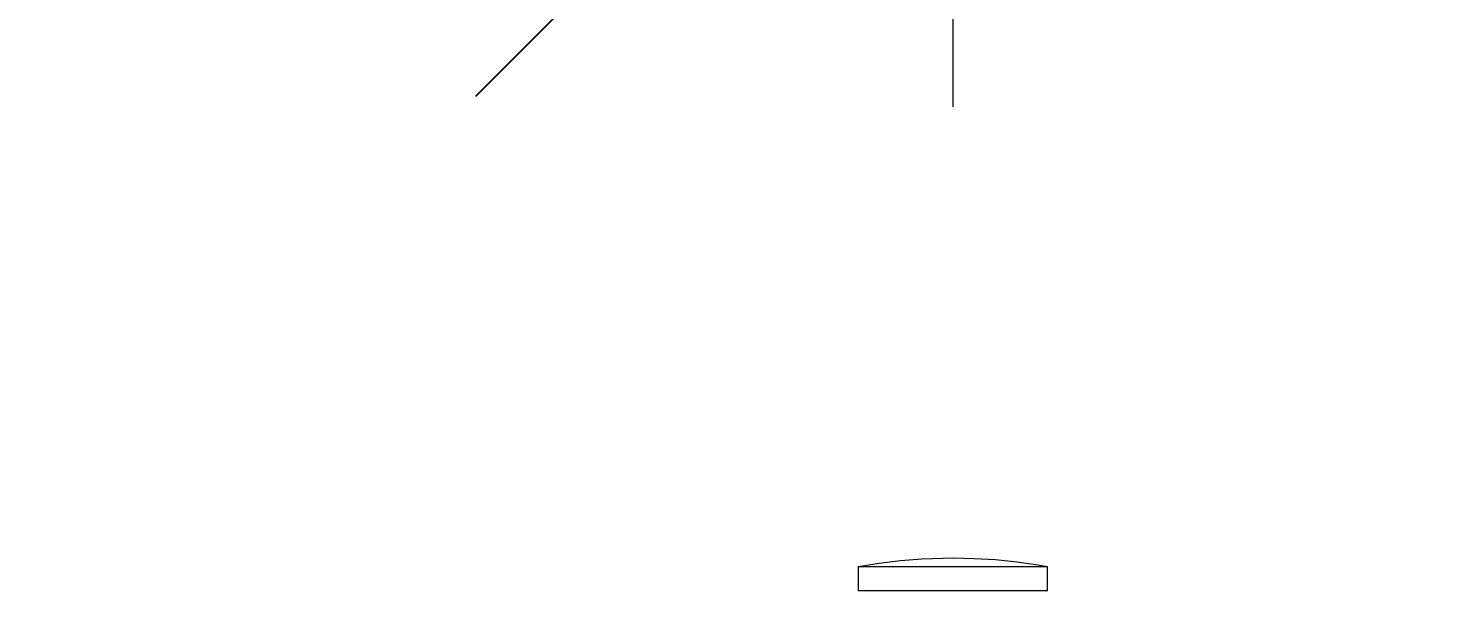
# Model space of a CAD drawing. Header units: metres. Extents: x -24.8 to 3.4, y -2.1 to 25.8.
# Drawn here: x -7.9495 to -7.8329, y 0.3594 to 0.4062 of the extents above; entities that cross this region are included whole.
import ezdxf

# ---------------------------------------------------------------- set-up
doc = ezdxf.new("R2010")
doc.units = ezdxf.units.M
for name, color, linetype, lineweight in [('A-ANNO-DIMS', 7, 'Continuous', 5), ('A-ANNO-DIMS-25', 7, 'Continuous', 5), ('P-SANR-FIXT', 7, 'Continuous', 5)]:
    doc.layers.add(name, color=color, linetype=linetype, lineweight=lineweight)
doc.styles.add('Century Gothic_4', font='GOTHIC.TTF', dxfattribs={"height": 0.025})
doc.dimstyles.new('Setores_1_mm_1', dxfattribs={"dimscale": 0.3048, "dimtxt": 0.026104, "dimasz": 0.260417, "dimexe": 0.19685, "dimexo": 0.123031, "dimgap": 0.143537, "dimtad": 1, "dimrnd": 0.01, "dimzin": 0, "dimdsep": 46, "dimtxsty": 'Century Gothic_4', "dimblk1": 'OBLIQUE', "dimblk2": 'OBLIQUE', "dimsah": 1, "dimcen": 0.09, "dimazin": 0, "dimtfac": 1, "dimtdec": 4, "dimtix": 1, "dimtmove": 0, "dimatfit": 3, "dimfxl": 1, "dimtvp": 1, "dimtolj": 1, "dimtzin": 0, "dimarcsym": 2})

# ---------------------------------------------------------------- blocks, each defined once
blk = doc.blocks.new('Celite_One_Torneira de Parede para Tanque e Jardim_B5007CKCR3 - Torneira de parede - B5007CKCR3-765235-AA')
at = {"layer": 'P-SANR-FIXT'}
for p, q in [((33.42412, 0.36141), (33.42412, 0.35937)), ((33.42412, 0.36141), (33.43987, 0.36141)), ((33.43987, 0.35937), (33.43987, 0.36141)), ((33.43987, 0.35937), (33.42412, 0.35937))]:
    blk.add_line(p, q, dxfattribs=at)
at = {"layer": 'P-SANR-FIXT', "color": 254, "true_color": 0xdfdfdf}
for p, q in [((33.42412, 0.36141), (33.43593, 0.36141)), ((33.43593, 0.36141), (33.43987, 0.36141)), ((33.42806, 0.35937), (33.42519, 0.35937)), ((33.42859, 0.35937), (33.42519, 0.35937)), ((33.432, 0.35937), (33.42806, 0.35937)), ((33.4388, 0.35937), (33.42859, 0.35937)), ((33.43593, 0.35937), (33.432, 0.35937)), ((33.43881, 0.35937), (33.43593, 0.35937))]:
    blk.add_line(p, q, dxfattribs=at)
at = {"layer": 'P-SANR-FIXT', "color": 253, "true_color": 0xa6a6a6}
for p, q in [((33.42518, 0.35937), (33.42412, 0.35937)), ((33.4388, 0.35937), (33.42519, 0.35937)), ((33.43987, 0.35937), (33.43882, 0.35937))]:
    blk.add_line(p, q, dxfattribs=at)
at = {"layer": 'P-SANR-FIXT', "flags": 128}
for points in [[(33.42412, 0.36141), (33.42588, 0.36169), (33.42764, 0.3619), (33.42941, 0.36204), (33.43119, 0.36211), (33.432, 0.36212)], [(33.432, 0.36212), (33.43377, 0.36208), (33.43555, 0.36198), (33.43731, 0.3618), (33.43907, 0.36155), (33.43987, 0.36141)]]:
    blk.add_lwpolyline(points, dxfattribs=at)
blk = doc.blocks.new('DIMBLOCK36-AA')
at = {"layer": 'A-ANNO-DIMS-25'}
for p, q in [((-7.87258, 0.44017), (-7.87258, 0.50017)), ((-8.02258, 0.44017), (-8.02258, 0.45879)), ((-8.02258, 0.44017), (-7.87258, 0.44017)), ((-8.02258, 0.44017), (-8.02258, 0.38017)), ((-7.87258, 0.44017), (-7.87258, 0.39962))]:
    blk.add_line(p, q, dxfattribs=at)
at = {"layer": 'A-ANNO-DIMS-25', "lineweight": 25}
for p, q in [((-8.02258, 0.44017), (-7.9829, 0.47985)), ((-7.87258, 0.44017), (-7.8329, 0.47985)), ((-8.02258, 0.44017), (-8.06227, 0.40048)), ((-7.87258, 0.44017), (-7.91227, 0.40048))]:
    blk.add_line(p, q, dxfattribs=at)
at = {"layer": 'A-ANNO-DIMS-25', "color": 0, "insert": (-8.00269, 0.51596), "char_height": 0.025, "width": 0.1322613, "attachment_point": 1, "line_spacing_factor": 0.984502, "style": 'Century Gothic_4'}
blk.add_mtext('0,15 m', dxfattribs=at)
blk = doc.blocks.new('_Oblique')
at = {"color": 0, "linetype": 'ByBlock', "lineweight": -2}
blk.add_line((-0.5, -0.5), (0.5, 0.5), dxfattribs=at)

msp = doc.modelspace()

# ---------------------------------------------------------------- block references
at = {"layer": 'P-SANR-FIXT'}
msp.add_blockref('Celite_One_Torneira de Parede para Tanque e Jardim_B5007CKCR3 - Torneira de parede - B5007CKCR3-765235-AA', (-41.30458, 0), dxfattribs=at)

# ---------------------------------------------------------------- dimensions: what is measured, and where the dimension line sits
at = {"layer": 'A-ANNO-DIMS'}
dim = msp.add_linear_dim(base=(-7.87258, 0.44017), p1=(-8.02258, 0.49629), p2=(-7.87258, 0.36212), dimstyle='Setores_1_mm_1', override={"dimpost": '<>', "dimfxl": 0.201253}, dxfattribs=at)
dim.commit()
dim.dimension.update_dxf_attribs({"geometry": 'DIMBLOCK36-AA', "text_midpoint": (-7.94758, 0.49704)})

doc.saveas('drawing.dxf')
